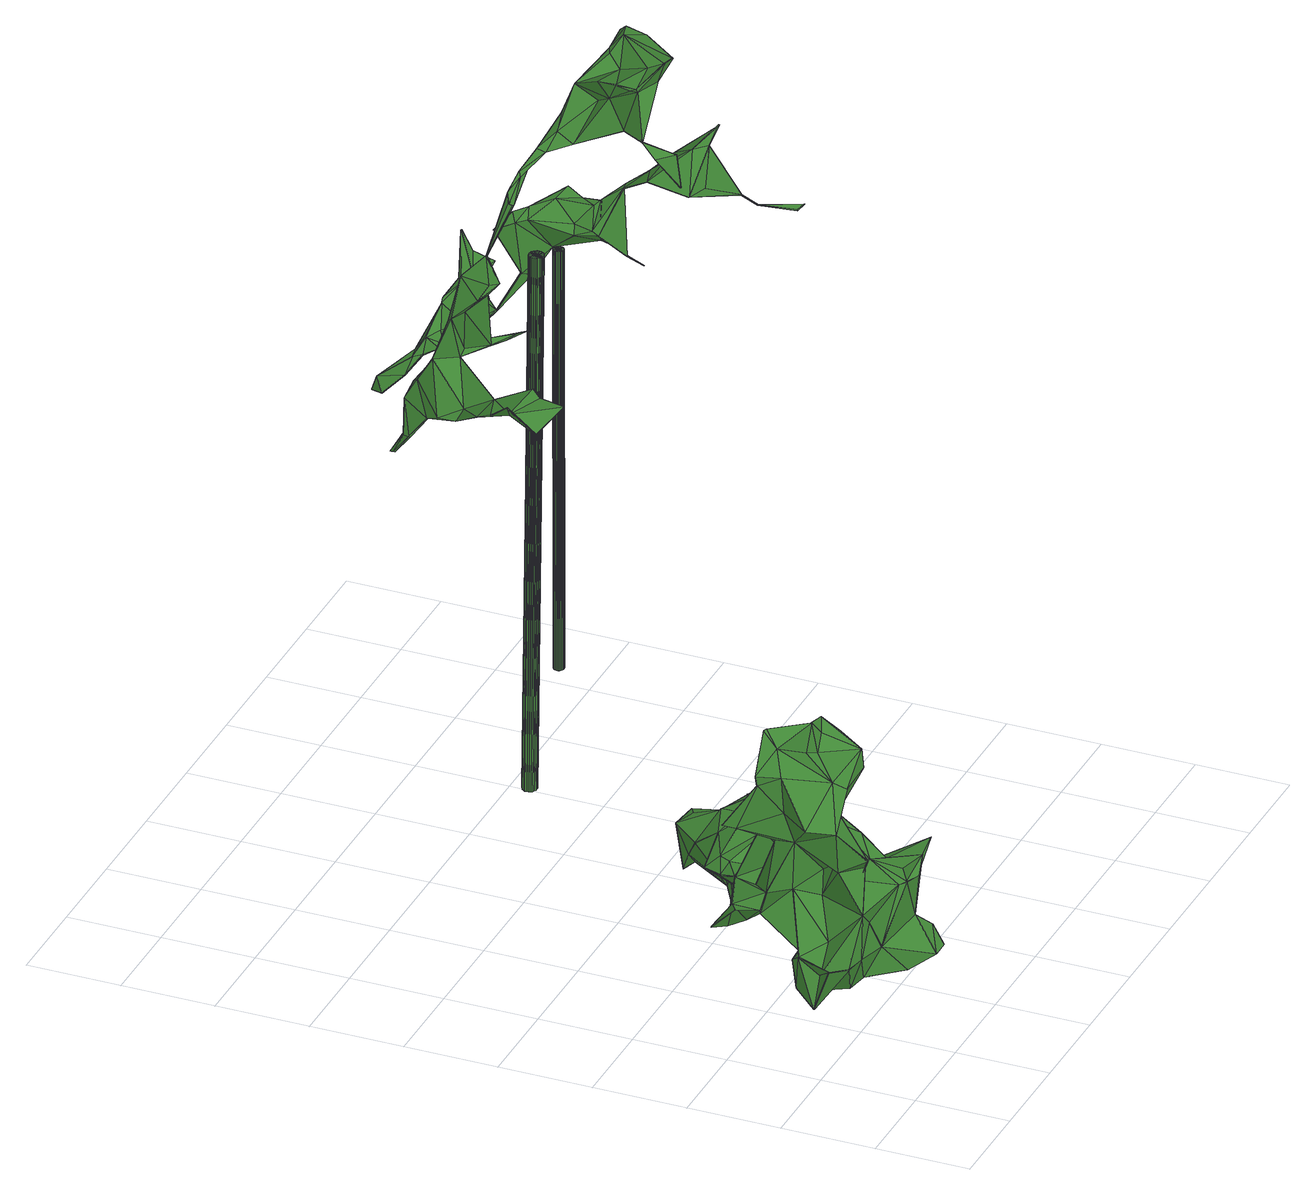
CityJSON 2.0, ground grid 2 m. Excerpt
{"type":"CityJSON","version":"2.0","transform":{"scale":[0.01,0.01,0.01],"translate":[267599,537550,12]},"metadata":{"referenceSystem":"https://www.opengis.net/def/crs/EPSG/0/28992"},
"CityObjects":{
"tree1":{"type":"SolitaryVegetationObject","attributes":{"gtid":541,"crown_width_m":5.43,"crown_median_z":14.95,"crown_r50_m":0.29,"crown_porosity":0.918,"trunk_H_m":2.71,"trunk_DBH_m":0.129,"trunk_radius_m":0.0646,"trunk_base_height_m":12.24,"original_gtid":"612"},"geometry":[{"type":"Solid","lod":"3","boundaries":[[[[0,1,2]],[[3,4,5]],[[6,7,8]],[[9,10,11]],[[12,13,1]],[[8,14,15]],[[16,17,18]],[[19,20,21]],[[22,23,24]],[[22,24,25]],[[26,27,28]],[[29,30,31]],[[32,33,34]],[[35,36,7]],[[37,38,14]],[[39,40,41]],[[42,40,39]],[[31,43,29]],[[44,45,29]],[[44,46,45]],[[47,48,49]],[[50,47,49]],[[29,51,44]],[[52,53,54]],[[43,51,29]],[[55,18,56]],[[57,58,59]],[[60,32,34]],[[61,62,63]],[[1,64,12]],[[65,47,66]],[[13,67,68]],[[44,51,60]],[[69,70,71]],[[69,71,72]],[[14,7,73]],[[6,74,35]],[[75,35,74]],[[76,0,2]],[[77,0,78]],[[79,47,80]],[[52,81,53]],[[82,83,84]],[[85,86,87]],[[88,86,85]],[[89,90,91]],[[92,93,94]],[[94,93,46]],[[95,96,90]],[[97,98,99]],[[100,101,102]],[[100,31,101]],[[101,103,102]],[[100,43,31]],[[104,105,106]],[[107,102,103]],[[78,108,54]],[[94,109,3]],[[92,94,3]],[[3,109,110]],[[72,18,69]],[[111,61,112]],[[111,112,113]],[[114,115,116]],[[97,117,107]],[[99,117,97]],[[45,30,29]],[[0,77,118]],[[119,33,32]],[[120,33,119]],[[121,122,123]],[[103,97,107]],[[13,2,1]],[[124,125,126]],[[127,128,129]],[[101,130,131]],[[30,130,31]],[[132,133,134]],[[52,135,136]],[[115,48,137]],[[133,26,138]],[[113,133,138]],[[139,57,95]],[[117,99,98]],[[13,68,140]],[[26,9,27]],[[133,132,26]],[[138,26,28]],[[9,26,132]],[[141,9,132]],[[19,63,20]],[[89,95,90]],[[139,95,89]],[[142,56,18]],[[103,101,131]],[[103,131,97]],[[143,144,145]],[[143,145,146]],[[137,48,47]],[[106,95,57]],[[140,95,106]],[[147,148,119]],[[149,119,148]],[[150,22,25]],[[151,152,78]],[[30,45,153]],[[154,143,146]],[[101,31,130]],[[97,155,98]],[[8,7,14]],[[141,156,10]],[[157,10,156]],[[157,156,141]],[[110,4,3]],[[158,159,147]],[[42,160,40]],[[130,161,162]],[[130,162,131]],[[161,130,163]],[[65,80,47]],[[121,18,164]],[[165,18,121]],[[81,52,166]],[[2,167,168]],[[122,169,123]],[[19,21,37]],[[6,35,7]],[[65,170,151]],[[171,160,42]],[[171,172,160]],[[173,174,123]],[[175,151,76]],[[175,126,151]],[[14,73,117]],[[67,13,12]],[[176,129,146]],[[21,177,37]],[[5,173,178]],[[5,178,3]],[[179,169,153]],[[179,153,45]],[[149,148,159]],[[180,54,113]],[[15,181,182]],[[183,157,134]],[[32,36,119]],[[58,57,139]],[[58,139,89]],[[2,168,76]],[[112,184,185]],[[63,112,61]],[[154,158,143]],[[135,186,136]],[[187,188,189]],[[59,58,150]],[[59,150,25]],[[58,89,150]],[[117,32,107]],[[190,114,191]],[[65,192,193]],[[192,65,66]],[[17,142,18]],[[88,142,17]],[[194,49,144]],[[195,172,196]],[[64,197,198]],[[180,185,135]],[[199,200,197]],[[194,147,75]],[[201,98,155]],[[44,120,119]],[[176,49,202]],[[90,96,203]],[[116,191,114]],[[9,11,27]],[[63,204,20]],[[205,134,133]],[[82,112,63]],[[142,206,56]],[[19,82,63]],[[183,134,205]],[[141,10,9]],[[66,50,182]],[[66,182,11]],[[202,127,176]],[[113,138,111]],[[206,207,14]],[[74,6,208]],[[0,64,1]],[[118,64,0]],[[62,209,177]],[[61,210,62]],[[211,189,212]],[[162,55,213]],[[176,146,145]],[[185,184,135]],[[118,81,64]],[[151,80,65]],[[126,23,124]],[[158,147,194]],[[154,214,158]],[[165,69,18]],[[117,73,32]],[[194,144,158]],[[165,121,69]],[[75,74,194]],[[215,82,216]],[[217,189,188]],[[177,38,37]],[[35,119,36]],[[23,218,124]],[[219,79,80]],[[193,54,108]],[[220,84,83]],[[220,83,87]],[[192,11,10]],[[221,197,64]],[[199,197,221]],[[98,14,117]],[[206,14,98]],[[64,198,12]],[[135,54,180]],[[120,34,33]],[[49,145,144]],[[180,112,185]],[[121,222,69]],[[23,22,218]],[[197,17,198]],[[166,200,199]],[[147,119,75]],[[84,184,82]],[[176,145,49]],[[44,34,120]],[[82,184,112]],[[214,4,158]],[[147,159,148]],[[125,124,218]],[[123,174,121]],[[28,27,223]],[[28,223,182]],[[55,56,213]],[[176,127,129]],[[46,179,45]],[[224,146,129]],[[28,210,138]],[[76,168,175]],[[23,126,24]],[[175,24,126]],[[151,219,80]],[[70,129,128]],[[206,142,85]],[[70,224,129]],[[137,225,115]],[[32,226,107]],[[168,25,24]],[[119,35,75]],[[174,222,121]],[[194,74,49]],[[70,128,71]],[[169,179,178]],[[202,49,48]],[[202,48,115]],[[168,24,175]],[[102,107,226]],[[102,226,100]],[[92,3,227]],[[178,227,3]],[[13,140,105]],[[92,227,178]],[[92,178,93]],[[159,158,4]],[[159,4,110]],[[44,149,46]],[[44,119,149]],[[206,228,207]],[[85,228,206]],[[113,112,180]],[[108,170,65]],[[54,53,78]],[[77,78,53]],[[229,230,91]],[[126,231,151]],[[126,188,231]],[[109,94,159]],[[122,121,164]],[[122,55,161]],[[164,18,55]],[[164,55,122]],[[161,55,162]],[[182,181,28]],[[205,54,232]],[[54,193,232]],[[113,54,205]],[[163,30,153]],[[163,153,169]],[[113,205,133]],[[137,47,79]],[[66,11,192]],[[82,19,207]],[[37,207,19]],[[14,207,37]],[[91,90,229]],[[87,215,228]],[[205,232,183]],[[39,233,234]],[[82,228,216]],[[82,207,228]],[[76,151,0]],[[78,0,151]],[[104,13,105]],[[123,169,178]],[[123,178,173]],[[172,234,41]],[[172,41,160]],[[178,46,93]],[[30,163,130]],[[127,190,219]],[[190,79,219]],[[190,191,79]],[[13,104,2]],[[127,188,187]],[[235,203,16]],[[16,203,17]],[[17,197,88]],[[125,217,188]],[[125,188,126]],[[61,111,210]],[[46,159,94]],[[149,159,46]],[[236,237,234]],[[131,155,97]],[[178,179,46]],[[85,142,88]],[[41,234,233]],[[39,41,233]],[[212,189,217]],[[90,203,235]],[[2,104,238]],[[106,57,167]],[[88,197,136]],[[5,214,154]],[[47,50,66]],[[197,200,136]],[[109,159,110]],[[63,62,204]],[[21,204,177]],[[62,177,204]],[[20,204,21]],[[5,4,214]],[[68,67,203]],[[173,154,174]],[[222,174,154]],[[17,203,67]],[[195,236,234]],[[193,108,65]],[[239,211,212]],[[239,189,211]],[[239,212,16]],[[16,18,239]],[[18,189,239]],[[72,189,18]],[[72,187,189]],[[118,53,81]],[[173,5,154]],[[111,138,210]],[[62,210,209]],[[49,74,208]],[[50,49,208]],[[224,154,146]],[[222,154,224]],[[151,231,219]],[[224,69,222]],[[70,69,224]],[[22,125,218]],[[158,144,143]],[[84,220,186]],[[235,16,229]],[[235,229,90]],[[8,182,6]],[[162,213,201]],[[217,125,22]],[[116,240,191]],[[225,240,116]],[[89,22,150]],[[91,22,89]],[[232,193,192]],[[206,201,213]],[[38,177,209]],[[8,15,182]],[[41,40,160]],[[195,234,172]],[[38,15,14]],[[215,216,228]],[[162,155,131]],[[98,201,206]],[[59,167,57]],[[10,157,183]],[[192,10,183]],[[232,192,183]],[[56,206,213]],[[72,71,187]],[[136,86,88]],[[28,181,210]],[[132,134,141]],[[157,141,134]],[[42,234,237]],[[87,228,85]],[[220,86,136]],[[162,201,155]],[[73,36,32]],[[231,188,241]],[[241,188,127]],[[215,83,82]],[[135,184,186]],[[242,136,186]],[[242,186,220]],[[67,198,17]],[[67,12,198]],[[60,43,100]],[[32,60,226]],[[60,34,44]],[[187,71,128]],[[187,128,127]],[[73,7,36]],[[106,105,140]],[[191,240,79]],[[43,60,51]],[[217,230,229]],[[52,54,135]],[[50,208,182]],[[87,83,215]],[[127,243,190]],[[114,190,243]],[[68,203,96]],[[95,140,96]],[[114,243,115]],[[68,96,140]],[[202,243,127]],[[202,115,243]],[[60,100,244]],[[226,60,244]],[[226,244,100]],[[87,86,220]],[[84,186,184]],[[11,223,27]],[[182,223,11]],[[168,167,25]],[[25,167,59]],[[234,42,39]],[[221,64,166]],[[52,200,166]],[[182,208,6]],[[221,166,199]],[[171,196,172]],[[42,196,171]],[[195,196,236]],[[212,245,16]],[[229,16,245]],[[217,245,212]],[[166,64,81]],[[229,245,217]],[[22,91,230]],[[22,230,217]],[[77,53,118]],[[136,200,52]],[[237,196,42]],[[237,236,196]],[[241,127,246]],[[219,246,127]],[[231,241,246]],[[219,231,246]],[[152,108,78]],[[38,181,15]],[[210,181,209]],[[209,181,38]],[[106,167,238]],[[106,238,104]],[[2,238,167]],[[161,163,122]],[[115,225,116]],[[169,122,163]],[[225,137,240]],[[79,240,137]],[[242,220,136]],[[152,170,108]],[[152,151,170]],[[247,248,249]],[[247,249,250]],[[250,249,251]],[[250,251,252]],[[249,248,253]],[[249,253,251]],[[251,253,254]],[[251,254,252]],[[253,248,255]],[[253,255,254]],[[254,255,256]],[[254,256,252]],[[255,248,257]],[[255,257,256]],[[256,257,258]],[[256,258,252]],[[257,248,259]],[[257,259,258]],[[258,259,260]],[[258,260,252]],[[259,248,261]],[[259,261,260]],[[260,261,262]],[[260,262,252]],[[261,248,263]],[[261,263,262]],[[262,263,264]],[[262,264,252]],[[263,248,265]],[[263,265,264]],[[264,265,266]],[[264,266,252]],[[265,248,267]],[[265,267,266]],[[266,267,268]],[[266,268,252]],[[267,248,269]],[[267,269,268]],[[268,269,270]],[[268,270,252]],[[269,248,271]],[[269,271,270]],[[270,271,272]],[[270,272,252]],[[271,248,273]],[[271,273,272]],[[272,273,274]],[[272,274,252]],[[273,248,275]],[[273,275,274]],[[274,275,276]],[[274,276,252]],[[275,248,277]],[[275,277,276]],[[276,277,278]],[[276,278,252]],[[277,248,279]],[[277,279,278]],[[278,279,280]],[[278,280,252]],[[279,248,281]],[[279,281,280]],[[280,281,282]],[[280,282,252]],[[281,248,283]],[[281,283,282]],[[282,283,284]],[[282,284,252]],[[283,248,285]],[[283,285,284]],[[284,285,286]],[[284,286,252]],[[285,248,287]],[[285,287,286]],[[286,287,288]],[[286,288,252]],[[287,248,289]],[[287,289,288]],[[288,289,290]],[[288,290,252]],[[289,248,291]],[[289,291,290]],[[290,291,292]],[[290,292,252]],[[291,248,293]],[[291,293,292]],[[292,293,294]],[[292,294,252]],[[293,248,295]],[[293,295,294]],[[294,295,296]],[[294,296,252]],[[295,248,247]],[[295,247,296]],[[296,247,250]],[[296,250,252]]]]}]},
"tree2":{"type":"SolitaryVegetationObject","attributes":{"gtid":228,"crown_width_m":4.56,"crown_median_z":24.96,"crown_r50_m":0.237,"crown_porosity":0.936,"trunk_H_m":12.18,"trunk_DBH_m":0.306,"trunk_radius_m":0.153,"trunk_base_height_m":12.78,"original_gtid":"251"},"geometry":[{"type":"Solid","lod":"3","boundaries":[[[[297,298,299]],[[300,301,302]],[[303,302,301]],[[304,305,306]],[[307,308,309]],[[305,310,311]],[[312,313,314]],[[310,315,311]],[[316,299,317]],[[318,300,319]],[[302,303,320]],[[321,297,299]],[[302,320,300]],[[300,322,319]],[[309,323,307]],[[324,322,303]],[[325,326,327]],[[322,324,328]],[[301,308,329]],[[330,331,332]],[[333,334,335]],[[336,337,338]],[[339,337,336]],[[340,341,297]],[[342,343,332]],[[344,345,330]],[[346,306,347]],[[348,322,328]],[[349,350,351]],[[297,352,340]],[[321,352,297]],[[353,354,355]],[[312,314,345]],[[298,297,341]],[[356,357,358]],[[359,333,360]],[[361,335,362]],[[303,301,324]],[[363,364,306]],[[317,298,341]],[[301,309,308]],[[365,356,361]],[[366,338,337]],[[367,343,368]],[[328,369,370]],[[316,371,299]],[[365,361,362]],[[304,364,372]],[[363,372,364]],[[298,317,299]],[[304,306,364]],[[322,300,320]],[[303,322,320]],[[373,353,374]],[[375,376,316]],[[306,305,325]],[[375,377,368]],[[378,339,379]],[[378,379,315]],[[339,336,380]],[[336,338,380]],[[322,348,319]],[[344,381,367]],[[332,381,330]],[[343,381,332]],[[329,308,307]],[[357,356,365]],[[353,350,382]],[[383,384,329]],[[331,385,386]],[[312,342,387]],[[388,371,389]],[[362,390,391]],[[368,343,392]],[[393,394,382]],[[354,382,394]],[[324,369,328]],[[351,374,355]],[[391,390,378]],[[387,332,386]],[[395,390,362]],[[331,386,332]],[[387,386,313]],[[313,386,385]],[[369,396,370]],[[397,398,399]],[[351,373,374]],[[400,401,402]],[[387,342,332]],[[396,369,403]],[[312,345,359]],[[393,404,405]],[[382,404,393]],[[406,366,337]],[[346,347,327]],[[387,313,312]],[[376,389,371]],[[372,363,407]],[[305,304,327]],[[305,327,310]],[[408,378,315]],[[301,318,309]],[[300,318,301]],[[351,350,373]],[[409,377,375]],[[353,373,350]],[[327,410,346]],[[408,391,378]],[[353,355,374]],[[411,388,389]],[[335,311,360]],[[335,360,333]],[[352,321,388]],[[343,367,381]],[[359,345,333]],[[333,345,344]],[[361,305,311]],[[328,370,348]],[[405,318,393]],[[405,309,318]],[[368,376,375]],[[330,381,344]],[[395,334,344]],[[382,412,404]],[[351,355,349]],[[402,348,370]],[[405,323,309]],[[323,405,413]],[[397,407,414]],[[415,372,407]],[[415,407,397]],[[307,323,372]],[[337,378,406]],[[337,339,378]],[[335,361,311]],[[395,335,334]],[[395,362,335]],[[333,344,334]],[[385,314,313]],[[359,392,312]],[[331,314,385]],[[331,330,314]],[[330,345,314]],[[311,366,360]],[[372,416,304]],[[323,416,372]],[[395,367,377]],[[305,361,358]],[[305,358,325]],[[317,341,409]],[[316,317,375]],[[367,395,344]],[[357,365,417]],[[357,310,358]],[[346,363,306]],[[325,347,306]],[[325,327,347]],[[366,339,338]],[[367,368,377]],[[340,418,341]],[[339,380,338]],[[315,357,417]],[[419,394,401]],[[376,420,389]],[[375,317,409]],[[411,409,341]],[[392,420,368]],[[319,421,318]],[[422,400,396]],[[418,340,423]],[[352,388,423]],[[388,411,423]],[[418,423,411]],[[411,389,409]],[[418,411,341]],[[310,357,315]],[[376,368,420]],[[401,394,402]],[[315,379,311]],[[415,397,424]],[[409,389,390]],[[384,383,324]],[[392,359,425]],[[326,325,358]],[[301,384,324]],[[329,384,301]],[[406,390,425]],[[405,404,413]],[[408,417,365]],[[408,315,417]],[[355,354,349]],[[426,346,410]],[[361,356,358]],[[413,404,414]],[[426,304,416]],[[413,416,323]],[[407,416,414]],[[414,416,413]],[[312,343,342]],[[392,343,312]],[[349,354,394]],[[349,394,419]],[[362,391,408]],[[327,326,358]],[[327,358,310]],[[398,397,404]],[[404,397,414]],[[398,404,419]],[[360,425,359]],[[307,372,415]],[[307,415,329]],[[406,425,366]],[[360,366,425]],[[366,379,339]],[[311,379,366]],[[408,365,362]],[[304,426,410]],[[415,424,329]],[[421,402,394]],[[383,329,427]],[[329,399,427]],[[419,400,398]],[[419,401,400]],[[370,396,400]],[[399,398,400]],[[377,409,390]],[[420,390,389]],[[420,392,390]],[[425,390,392]],[[377,390,395]],[[427,428,383]],[[403,383,428]],[[346,407,363]],[[407,346,426]],[[390,406,378]],[[353,382,354]],[[304,410,327]],[[369,324,403]],[[427,399,429]],[[428,427,429]],[[422,396,429]],[[370,400,402]],[[383,403,324]],[[299,371,321]],[[393,421,394]],[[422,429,399]],[[376,371,316]],[[399,400,422]],[[399,424,397]],[[329,424,399]],[[350,349,419]],[[407,426,416]],[[348,421,319]],[[352,423,340]],[[348,402,421]],[[318,421,393]],[[388,321,371]],[[419,412,350]],[[350,412,382]],[[396,403,428]],[[428,429,396]],[[404,412,419]],[[430,431,432]],[[430,432,433]],[[433,432,434]],[[433,434,435]],[[432,431,436]],[[432,436,434]],[[434,436,437]],[[434,437,435]],[[436,431,438]],[[436,438,437]],[[437,438,439]],[[437,439,435]],[[438,431,440]],[[438,440,439]],[[439,440,441]],[[439,441,435]],[[440,431,442]],[[440,442,441]],[[441,442,443]],[[441,443,435]],[[442,431,444]],[[442,444,443]],[[443,444,445]],[[443,445,435]],[[444,431,446]],[[444,446,445]],[[445,446,447]],[[445,447,435]],[[446,431,448]],[[446,448,447]],[[447,448,449]],[[447,449,435]],[[448,431,450]],[[448,450,449]],[[449,450,451]],[[449,451,435]],[[450,431,452]],[[450,452,451]],[[451,452,453]],[[451,453,435]],[[452,431,454]],[[452,454,453]],[[453,454,455]],[[453,455,435]],[[454,431,456]],[[454,456,455]],[[455,456,457]],[[455,457,435]],[[456,431,458]],[[456,458,457]],[[457,458,459]],[[457,459,435]],[[458,431,460]],[[458,460,459]],[[459,460,461]],[[459,461,435]],[[460,431,462]],[[460,462,461]],[[461,462,463]],[[461,463,435]],[[462,431,464]],[[462,464,463]],[[463,464,465]],[[463,465,435]],[[464,431,466]],[[464,466,465]],[[465,466,467]],[[465,467,435]],[[466,431,468]],[[466,468,467]],[[467,468,469]],[[467,469,435]],[[468,431,470]],[[468,470,469]],[[469,470,471]],[[469,471,435]],[[470,431,472]],[[470,472,471]],[[471,472,473]],[[471,473,435]],[[472,431,474]],[[472,474,473]],[[473,474,475]],[[473,475,435]],[[474,431,476]],[[474,476,475]],[[475,476,477]],[[475,477,435]],[[476,431,478]],[[476,478,477]],[[477,478,479]],[[477,479,435]],[[478,431,430]],[[478,430,479]],[[479,430,433]],[[479,433,435]]]]}]},
"tree3":{"type":"SolitaryVegetationObject","attributes":{"gtid":362,"crown_width_m":4.01,"crown_median_z":21.87,"crown_r50_m":0.226,"crown_porosity":0.913,"trunk_H_m":9.43,"trunk_DBH_m":0.222,"trunk_radius_m":0.111,"trunk_base_height_m":12.44,"original_gtid":"403"},"geometry":[{"type":"Solid","lod":"3","boundaries":[[[[480,481,482]],[[483,484,485]],[[483,485,486]],[[487,488,489]],[[490,491,492]],[[484,492,491]],[[493,494,495]],[[496,497,498]],[[490,499,482]],[[500,501,502]],[[503,504,505]],[[506,507,508]],[[489,488,509]],[[510,489,511]],[[482,499,480]],[[512,513,495]],[[494,514,495]],[[510,515,516]],[[517,516,515]],[[518,505,504]],[[519,503,505]],[[489,510,487]],[[507,486,520]],[[521,522,496]],[[523,514,494]],[[518,524,505]],[[525,526,500]],[[500,526,501]],[[527,507,528]],[[529,502,530]],[[502,531,530]],[[530,532,529]],[[533,532,530]],[[487,534,488]],[[480,499,535]],[[508,526,506]],[[525,506,526]],[[527,528,536]],[[492,499,490]],[[535,499,492]],[[537,538,539]],[[540,541,542]],[[543,504,503]],[[518,541,544]],[[483,501,545]],[[496,542,497]],[[494,546,523]],[[494,547,546]],[[504,548,541]],[[504,541,518]],[[527,549,550]],[[527,550,507]],[[502,551,552]],[[481,491,482]],[[490,482,491]],[[510,553,487]],[[542,541,554]],[[552,551,549]],[[532,539,538]],[[532,538,529]],[[536,555,549]],[[556,525,529]],[[527,536,549]],[[509,553,511]],[[557,511,553]],[[558,559,560]],[[500,529,525]],[[558,548,555]],[[561,554,541]],[[484,483,545]],[[562,563,564]],[[544,563,565]],[[504,566,548]],[[509,534,553]],[[534,487,553]],[[545,567,484]],[[568,522,569]],[[551,550,549]],[[522,540,542]],[[488,534,509]],[[547,570,546]],[[571,572,537]],[[518,573,524]],[[574,524,575]],[[513,562,576]],[[575,561,574]],[[521,562,522]],[[509,511,489]],[[507,577,486]],[[575,554,561]],[[575,496,554]],[[523,578,579]],[[580,579,578]],[[569,522,564]],[[562,564,522]],[[523,579,514]],[[513,581,495]],[[495,581,493]],[[514,579,495]],[[576,578,523]],[[561,582,503]],[[583,584,585]],[[493,584,494]],[[561,519,574]],[[586,564,568]],[[560,559,582]],[[587,491,481]],[[512,579,580]],[[512,495,579]],[[542,554,497]],[[588,497,554]],[[496,588,554]],[[498,497,588]],[[566,503,582]],[[582,548,566]],[[501,551,502]],[[500,502,529]],[[536,528,556]],[[537,556,529]],[[538,537,529]],[[533,530,589]],[[504,543,566]],[[552,531,502]],[[557,553,516]],[[539,571,537]],[[571,531,572]],[[548,552,555]],[[555,552,549]],[[503,519,561]],[[503,566,543]],[[511,515,510]],[[493,515,557]],[[511,557,515]],[[586,568,590]],[[548,582,552]],[[516,584,557]],[[590,569,591]],[[510,516,553]],[[560,582,561]],[[537,572,536]],[[583,585,517]],[[484,592,492]],[[567,492,592]],[[567,592,484]],[[531,589,530]],[[496,498,588]],[[518,544,573]],[[565,573,544]],[[573,565,593]],[[573,593,524]],[[593,575,524]],[[557,594,493]],[[584,493,594]],[[584,594,557]],[[580,595,512]],[[521,595,580]],[[591,569,564]],[[564,586,591]],[[591,586,590]],[[522,563,540]],[[544,540,563]],[[562,512,563]],[[562,596,576]],[[590,568,569]],[[513,583,581]],[[544,541,540]],[[507,587,508]],[[597,508,587]],[[558,541,548]],[[558,560,541]],[[561,541,560]],[[535,598,480]],[[481,597,587]],[[492,598,535]],[[536,556,537]],[[512,562,513]],[[578,596,580]],[[576,596,578]],[[521,496,575]],[[562,521,596]],[[516,517,585]],[[583,517,581]],[[493,581,517]],[[515,493,517]],[[521,580,596]],[[506,528,507]],[[565,563,512]],[[575,595,521]],[[593,595,575]],[[565,595,593]],[[512,595,565]],[[486,587,520]],[[556,506,525]],[[552,582,559]],[[552,559,531]],[[555,536,559]],[[555,559,558]],[[496,522,542]],[[522,568,563]],[[564,563,568]],[[519,505,574]],[[574,505,524]],[[546,570,584]],[[570,547,584]],[[494,584,547]],[[523,584,583]],[[546,584,523]],[[516,585,584]],[[486,485,587]],[[491,587,485]],[[491,485,484]],[[587,507,520]],[[508,597,598]],[[480,598,481]],[[483,599,501]],[[501,599,551]],[[508,598,567]],[[492,567,598]],[[597,481,598]],[[513,600,583]],[[576,600,513]],[[583,600,523]],[[576,523,600]],[[506,556,528]],[[550,577,507]],[[551,577,550]],[[483,486,577]],[[531,571,601]],[[531,601,589]],[[545,526,567]],[[567,526,508]],[[545,501,526]],[[572,602,536]],[[531,602,572]],[[536,602,559]],[[531,559,602]],[[532,601,539]],[[571,539,601]],[[589,601,533]],[[532,533,601]],[[551,599,577]],[[483,577,599]],[[603,604,605]],[[603,605,606]],[[606,605,607]],[[606,607,608]],[[605,604,609]],[[605,609,607]],[[607,609,610]],[[607,610,608]],[[609,604,611]],[[609,611,610]],[[610,611,612]],[[610,612,608]],[[611,604,613]],[[611,613,612]],[[612,613,614]],[[612,614,608]],[[613,604,615]],[[613,615,614]],[[614,615,616]],[[614,616,608]],[[615,604,617]],[[615,617,616]],[[616,617,618]],[[616,618,608]],[[617,604,619]],[[617,619,618]],[[618,619,620]],[[618,620,608]],[[619,604,621]],[[619,621,620]],[[620,621,622]],[[620,622,608]],[[621,604,623]],[[621,623,622]],[[622,623,624]],[[622,624,608]],[[623,604,625]],[[623,625,624]],[[624,625,626]],[[624,626,608]],[[625,604,627]],[[625,627,626]],[[626,627,628]],[[626,628,608]],[[627,604,629]],[[627,629,628]],[[628,629,630]],[[628,630,608]],[[629,604,631]],[[629,631,630]],[[630,631,632]],[[630,632,608]],[[631,604,633]],[[631,633,632]],[[632,633,634]],[[632,634,608]],[[633,604,635]],[[633,635,634]],[[634,635,636]],[[634,636,608]],[[635,604,637]],[[635,637,636]],[[636,637,638]],[[636,638,608]],[[637,604,639]],[[637,639,638]],[[638,639,640]],[[638,640,608]],[[639,604,641]],[[639,641,640]],[[640,641,642]],[[640,642,608]],[[641,604,643]],[[641,643,642]],[[642,643,644]],[[642,644,608]],[[643,604,645]],[[643,645,644]],[[644,645,646]],[[644,646,608]],[[645,604,647]],[[645,647,646]],[[646,647,648]],[[646,648,608]],[[647,604,649]],[[647,649,648]],[[648,649,650]],[[648,650,608]],[[649,604,651]],[[649,651,650]],[[650,651,652]],[[650,652,608]],[[651,604,603]],[[651,603,652]],[[652,603,606]],[[652,606,608]]]]}]}
},
"vertices":[
[136,225,499],[213,234,560],[189,255,582],[421,686,266],[383,643,225],[353,616,275],[332,349,225],[354,339,214],[290,313,174],[92,291,162],[60,273,252],[109,307,214],[308,240,555],[303,242,601],[372,267,195],[300,271,171],[308,376,483],[322,307,436],[370,380,407],[385,126,186],[378,99,149],[395,166,149],[137,394,572],[108,454,484],[135,392,573],[133,396,594],[139,247,142],[107,290,160],[184,235,132],[586,521,235],[572,483,273],[610,470,241],[500,388,216],[509,403,279],[574,463,226],[368,417,272],[454,368,264],[389,197,177],[309,236,171],[277,187,317],[262,265,365],[334,260,277],[197,281,318],[611,503,207],[489,518,193],[561,528,258],[502,612,235],[137,387,284],[119,409,275],[239,447,256],[213,348,247],[596,511,214],[219,208,356],[183,184,411],[154,177,318],[462,420,333],[413,390,314],[181,392,678],[177,396,676],[175,395,676],[567,456,196],[288,138,132],[289,139,131],[335,96,152],[221,258,498],[164,329,339],[128,299,223],[334,264,556],[363,312,593],[360,458,344],[248,498,316],[298,413,289],[306,380,372],[445,332,212],[304,428,256],[343,477,196],[95,274,517],[156,167,442],[143,224,410],[61,355,340],[112,362,350],[185,184,412],[349,148,222],[334,129,345],[314,125,335],[370,228,325],[335,202,344],[385,129,382],[335,257,390],[182,376,623],[239,334,605],[185,361,566],[486,680,265],[494,647,244],[478,668,233],[246,326,671],[275,318,636],[533,319,236],[479,278,261],[480,308,241],[594,440,173],[596,414,214],[590,400,168],[582,355,175],[249,312,606],[275,316,636],[246,324,672],[543,360,135],[195,280,319],[413,666,171],[411,666,172],[203,195,148],[235,171,205],[154,179,218],[69,462,274],[96,438,267],[69,462,272],[447,330,212],[158,168,443],[438,485,267],[523,513,274],[406,475,349],[475,497,347],[451,534,347],[109,456,484],[127,434,473],[125,432,473],[182,459,326],[200,467,317],[210,502,306],[555,417,270],[544,359,247],[27,224,164],[115,189,213],[24,192,255],[279,153,326],[298,223,358],[117,407,276],[177,213,133],[182,393,676],[290,322,663],[25,226,165],[353,339,314],[273,508,272],[277,499,174],[251,482,259],[236,548,297],[353,520,197],[387,587,263],[462,579,233],[135,397,593],[151,320,453],[187,250,401],[524,515,276],[338,561,318],[505,331,266],[55,226,225],[23,193,257],[328,538,208],[404,638,198],[285,355,348],[491,431,322],[499,394,306],[497,452,317],[430,454,350],[382,446,339],[189,249,402],[175,367,641],[145,346,596],[495,543,337],[201,280,375],[214,347,249],[319,304,240],[391,577,340],[381,534,348],[147,341,516],[209,501,304],[324,169,146],[456,607,295],[515,553,277],[200,182,277],[213,236,187],[236,327,193],[25,193,256],[288,139,330],[237,172,207],[289,141,331],[259,409,413],[183,405,452],[270,446,430],[58,413,343],[34,396,346],[62,273,253],[143,245,249],[278,498,173],[236,325,195],[214,346,248],[296,291,426],[272,300,489],[269,292,399],[261,263,367],[498,334,270],[198,467,315],[329,335,556],[368,109,147],[115,190,215],[419,322,282],[382,227,199],[293,389,264],[288,186,149],[204,197,148],[276,473,460],[261,436,469],[455,394,309],[353,615,273],[324,164,335],[315,206,335],[184,405,454],[110,455,485],[113,364,350],[343,130,365],[220,260,497],[363,520,346],[164,273,189],[261,524,315],[94,437,268],[548,402,164],[457,665,274],[368,226,323],[249,312,504],[189,343,519],[174,371,434],[57,225,226],[294,212,180],[248,216,198],[327,334,556],[212,236,189],[176,221,218],[238,332,606],[297,423,464],[57,411,341],[226,366,365],[323,164,337],[95,439,269],[580,439,176],[239,334,419],[187,417,316],[281,326,23],[275,325,24],[281,327,23],[300,349,295],[299,351,294],[293,349,295],[280,329,23],[298,352,294],[279,330,23],[297,354,294],[278,331,23],[296,355,294],[276,331,23],[294,355,294],[274,331,23],[293,355,295],[273,331,24],[291,355,295],[271,330,24],[290,354,295],[270,329,24],[288,353,295],[269,328,24],[287,351,295],[269,326,24],[287,350,295],[269,324,24],[287,348,296],[269,323,25],[287,346,296],[270,321,25],[288,345,296],[271,320,25],[289,344,296],[272,319,25],[290,343,296],[274,319,25],[292,342,296],[276,319,24],[294,342,296],[277,319,24],[295,343,296],[279,320,24],[297,343,295],[280,321,24],[298,344,295],[281,322,24],[299,346,295],[281,324,24],[299,347,295],
[453,996,1058],[428,1047,1121],[426,1047,1120],[1031,1062,1645],[960,1056,1645],[1030,1063,1647],[1009,1041,1671],[769,1143,1468],[677,1197,1295],[712,1166,1428],[863,1116,1538],[919,1100,1561],[920,1099,1559],[677,1195,1295],[636,1231,1202],[590,1317,938],[563,1349,878],[589,1319,939],[622,1170,1241],[449,1091,1079],[451,1091,1081],[954,1030,1601],[990,1009,1629],[1031,1062,1647],[453,997,1056],[1015,1000,1657],[864,1115,1537],[969,1029,1676],[698,1159,1410],[707,1154,1402],[708,1152,1401],[971,927,1646],[855,1085,1614],[568,1324,1002],[541,1315,935],[534,1300,939],[608,1278,1081],[577,1268,1101],[598,1244,1180],[740,1138,1102],[692,1160,1103],[741,1138,1103],[704,1144,1115],[538,972,1080],[460,1056,1085],[535,1298,937],[535,1260,988],[574,1300,1046],[608,1321,1021],[735,1149,1452],[699,1157,1410],[972,926,1644],[880,879,1486],[849,911,1484],[882,870,1413],[539,973,1078],[880,905,1476],[872,922,1493],[882,880,1486],[609,1162,1272],[614,1142,1278],[675,1196,1296],[612,1296,1030],[630,1236,1100],[636,1234,1263],[584,1232,1194],[737,1152,1464],[739,1153,1463],[592,1179,1243],[675,1190,1111],[516,1232,1006],[518,1194,1006],[910,918,1669],[910,917,1667],[460,1055,1083],[777,1132,1499],[881,872,1412],[883,872,1412],[466,1128,1060],[467,1127,1059],[529,1182,1031],[663,1180,1104],[674,1188,1112],[740,1137,1104],[534,1262,989],[871,923,1491],[918,1016,1628],[939,1046,1646],[562,1352,879],[553,1340,885],[554,1338,884],[545,1026,1080],[541,1120,1056],[622,1229,1088],[633,1225,1102],[557,1233,1008],[859,981,1530],[859,942,1513],[576,1267,1100],[820,939,1654],[799,1064,1512],[856,981,1530],[832,1002,1612],[825,938,1644],[869,982,1600],[921,936,1618],[901,949,1656],[857,981,1529],[864,1054,1538],[663,1181,1102],[775,1112,1495],[598,1208,1208],[536,1120,1063],[737,1151,1451],[559,1047,1092],[858,943,1512],[839,1065,1529],[801,1065,1511],[809,1102,1527],[816,1101,1519],[593,1178,1241],[545,1026,1083],[857,942,1513],[531,1181,1029],[932,967,1614],[818,951,1649],[546,1025,1082],[858,1036,1586],[624,1230,1087],[768,1141,1467],[806,1015,1662],[816,980,1658],[814,980,1656],[740,1125,78],[725,1125,78],[740,1129,78],[732,1108,1296],[732,1112,1296],[717,1107,1296],[738,1133,78],[730,1115,1296],[736,1136,78],[728,1118,1296],[733,1138,78],[724,1121,1296],[729,1140,78],[721,1122,1296],[725,1140,78],[717,1123,1296],[721,1140,78],[713,1122,1296],[717,1138,78],[709,1121,1296],[714,1136,78],[706,1118,1296],[712,1132,78],[704,1115,1296],[710,1129,78],[702,1111,1296],[710,1125,78],[702,1107,1296],[710,1121,78],[702,1103,1296],[712,1117,78],[704,1100,1296],[714,1114,78],[706,1096,1296],[718,1112,78],[709,1094,1296],[721,1110,78],[713,1093,1296],[725,1110,78],[717,1092,1296],[729,1110,78],[721,1093,1296],[733,1112,78],[725,1094,1296],[736,1114,78],[728,1097,1296],[738,1118,78],[730,1100,1296],[740,1121,78],[732,1104,1296],
[1088,1612,671],[1090,1544,718],[1058,1579,687],[1132,1517,788],[1108,1536,753],[1112,1516,760],[1120,1485,777],[1335,801,1145],[1334,800,1145],[1319,809,1137],[1057,1580,688],[1089,1545,720],[1093,1606,701],[1232,1002,1170],[1289,1020,1244],[1234,1092,1183],[1300,1217,989],[1341,1216,955],[1343,1216,956],[1087,1614,672],[1210,1515,836],[1200,1513,831],[1245,1491,856],[1215,1369,1063],[1191,1354,1053],[1227,1340,1074],[1161,1498,792],[1132,1479,780],[1149,1546,744],[1320,809,1139],[1303,887,1140],[1301,885,1142],[1270,1157,1135],[1235,1092,1181],[1282,1077,1204],[1294,918,1160],[1296,919,1161],[1278,989,1167],[1203,1332,1058],[1229,1340,1072],[1121,1484,776],[1266,1202,1097],[1220,1187,1046],[1321,1071,1207],[1245,1290,1094],[1227,1501,831],[1202,1514,829],[1163,1435,812],[1172,1452,811],[1270,1507,850],[1313,1521,932],[1260,1472,867],[1320,1499,887],[1315,1520,932],[1334,801,1146],[1089,1614,672],[1184,1397,838],[1287,1461,847],[1294,1469,850],[1332,1456,867],[1220,1240,1034],[1243,1296,984],[1298,1217,987],[1177,1394,1036],[1219,1241,1036],[1149,1524,783],[1334,981,1284],[1333,982,1285],[1207,1347,931],[1155,1409,831],[1162,1437,814],[1170,1453,813],[1177,1388,855],[1303,886,1142],[1299,1218,988],[1177,1386,854],[1232,1479,830],[1294,917,1162],[1227,1333,922],[1178,1387,854],[1228,1335,924],[1245,1298,985],[1270,1156,1133],[1218,1188,1046],[1200,1120,1026],[1220,1203,1053],[1179,1394,1035],[1148,1547,746],[1201,1121,1025],[1202,1119,1027],[1333,980,1284],[1330,1455,868],[1287,1460,849],[1231,1245,1054],[1286,1281,1102],[1276,1247,1089],[1297,1133,1143],[1132,1480,782],[1297,1135,1145],[1290,1109,1176],[1284,1157,1139],[1233,1004,1169],[1209,1349,932],[1288,1010,1176],[1308,992,1249],[1279,989,1168],[1189,1079,1020],[1113,1515,758],[1342,1217,956],[1314,1519,932],[1191,1080,1020],[1190,1080,1021],[1120,1546,737],[1256,1215,1090],[1278,988,1169],[1265,1204,1099],[1284,1156,1137],[1121,1545,735],[1094,1604,699],[1159,1498,794],[1290,1107,1174],[1318,1497,889],[1183,1399,840],[1236,1275,44],[1225,1275,44],[1236,1278,44],[1245,1280,987],[1245,1283,987],[1234,1280,987],[1235,1281,44],[1244,1285,987],[1233,1283,44],[1242,1288,987],[1230,1285,44],[1240,1289,987],[1228,1286,44],[1237,1291,987],[1225,1286,44],[1234,1291,987],[1222,1286,44],[1231,1291,987],[1219,1285,44],[1229,1289,987],[1217,1283,44],[1227,1288,987],[1215,1281,44],[1225,1285,987],[1214,1278,44],[1224,1283,987],[1214,1275,44],[1223,1280,987],[1214,1272,44],[1224,1277,987],[1215,1269,44],[1225,1274,987],[1217,1267,44],[1227,1272,987],[1220,1265,44],[1229,1270,987],[1222,1264,44],[1232,1269,987],[1225,1264,44],[1234,1269,987],[1228,1264,44],[1237,1269,987],[1231,1266,44],[1240,1270,987],[1233,1267,44],[1242,1272,987],[1235,1269,44],[1244,1274,987],[1236,1272,44],[1245,1277,987]
]}
